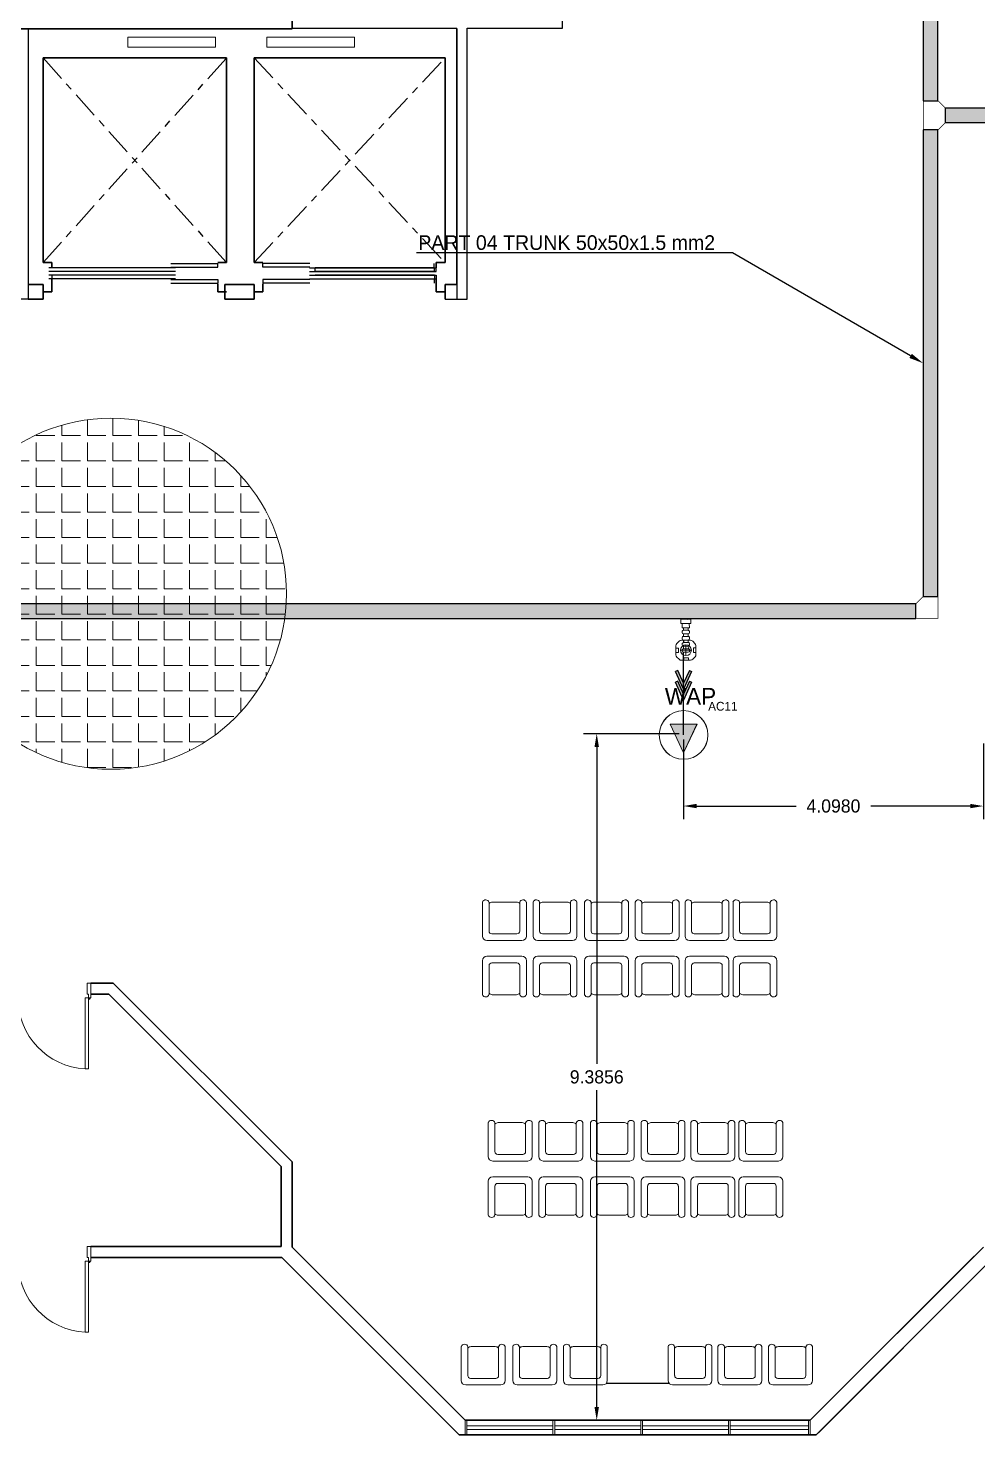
# Model space of a CAD drawing. Extents: x -3700 to 3801, y 313 to 399.
# Drawn here: x 33.07 to 46.05, y 329.3 to 348.53 of the extents above; entities that cross this region are included whole.
import ezdxf
from ezdxf import colors
from ezdxf.entities.mleader import LeaderData, LeaderLine
from ezdxf.enums import TextEntityAlignment as Align
from ezdxf.math import Vec2, Vec3

# ---------------------------------------------------------------- set-up
doc = ezdxf.new("R2010")
doc.units = 0
doc.header["$LTSCALE"] = 0.15
doc.linetypes.add('CENTERX2', pattern=[4, 2.5, -0.5, 0.5, -0.5])
doc.linetypes.add('CONTINOUS', pattern=[0])
doc.layers.get('0').update_dxf_attribs({"color": 252})
doc.layers.get('Defpoints').update_dxf_attribs({"color": 252})
for name, color, linetype, lineweight in [('0 LEGEND', 140, 'Continuous', 0), ('anal', 252, 'Continuous', 20), ('DOOR', 252, 'Continuous', 20), ('EL-PULL BOX-50', 3, 'Continuous', 0), ('elev', 252, 'Continuous', 9), ('FUR', 252, 'Continuous', 9), ('T-STRUCTURED', 7, 'Continuous', 0), ('TMG-LC-ACCEORISE', 1, 'Continuous', 0), ('wall', 252, 'Continuous', 30)]:
    doc.layers.add(name, color=color, linetype=linetype, lineweight=lineweight)
for name, color, linetype in [('0 sockets', 252, 'Continuous'), ('0 sound', 252, 'Continuous'), ('0 WIRINF', 2, 'Continuous'), ('AUTOINCR', 7, 'Continuous'), ('C1', 252, 'Continuous'), ('CIRCUIT_PRO_LAYER', 7, 'Continuous'), ('CPTOOLS-TRAY', 1, 'Continuous'), ('d1', 252, 'Continuous'), ('grocol', 252, 'Continuous'), ('WINDOW', 252, 'Continuous')]:
    doc.layers.add(name, color=color, linetype=linetype)
doc.dimstyles.get("Standard").update_dxf_attribs({"dimtxt": 0.18, "dimasz": 0.18, "dimexe": 0.18, "dimexo": 0.0625, "dimgap": 0.09, "dimtad": 0, "dimtih": 1, "dimtoh": 1, "dimdec": 4, "dimzin": 0, "dimdsep": 46, "dimtxsty": 'Standard', "dimcen": 0.09, "dimadec": 0, "dimazin": 0, "dimtfac": 1, "dimtdec": 4, "dimtofl": 0, "dimtmove": 0, "dimatfit": 3, "dimfxl": 1, "dimtolj": 1, "dimtzin": 0, "dimarcsym": 0})

# ---------------------------------------------------------------- blocks, each defined once
blk = doc.blocks.new('D200')
at = {"layer": 'DOOR'}
for points in [[(0.03, 0.2), (0.03, 1.17), (0.08, 1.17), (0.08, 0.2)], [(1.97, 0.2), (1.97, 1.17), (1.92, 1.17), (1.92, 0.2)], [(0.03, 0.2), (0, 0.2), (0, 0), (0.05, 0), (0.05, 0.15), (0.03, 0.15)], [(1.97, 0.2), (2, 0.2), (2, 0), (1.95, 0), (1.95, 0.15), (1.97, 0.15)]]:
    blk.add_lwpolyline(points, close=True, dxfattribs=at)
for centre in [(0.02, 0.21), (1.98, 0.21)]:
    blk.add_circle(centre, 0.01, dxfattribs=at)
for centre, start, end in [((0.027, 0.2), 0, 87.0492), ((1.97, 0.2), 92.9508, 180)]:
    blk.add_arc(centre, 0.971, start, end, dxfattribs=at)
blk = doc.blocks.new('ARCH')
at = {"layer": 'elev'}
h = blk.add_hatch(dxfattribs=at)
h.set_pattern_fill('ANGLE', color=256, scale=0.05, style=0)
h.set_pattern_definition([(0, (0, 0), (0, 0.34925), [0.254, -0.09525]), (90, (0, 0), (-0.34925, 2e-17), [0.254, -0.09525])])
h.paths.add_polyline_path([(31.8, 340.8, 0.21525), (32.613, 339), (35.787, 339, 0.21525), (36.6, 340.8, 1)])
h.paths.add_polyline_path([(35.787, 339), (32.613, 339, 0.377964)])
at = {"layer": 'anal'}
for p, q in [((39.041, 329.5), (39.041, 329.3)), ((39.066, 329.5), (39.066, 329.3)), ((40.241, 329.5), (40.241, 329.3)), ((40.266, 329.5), (40.266, 329.3)), ((41.441, 329.5), (41.441, 329.3)), ((41.466, 329.5), (41.466, 329.3)), ((42.641, 329.5), (42.641, 329.3)), ((42.666, 329.5), (42.666, 329.3)), ((43.734, 329.5), (43.734, 329.3)), ((43.759, 329.5), (43.759, 329.3)), ((39.066, 329.425), (40.237, 329.425)), ((39.066, 329.425), (40.237, 329.425)), ((39.066, 329.375), (40.237, 329.375)), ((39.066, 329.375), (40.237, 329.375)), ((40.266, 329.425), (41.437, 329.425)), ((40.266, 329.425), (41.437, 329.425)), ((40.266, 329.375), (41.437, 329.375)), ((40.266, 329.375), (41.437, 329.375)), ((41.466, 329.425), (42.637, 329.425)), ((41.466, 329.425), (42.637, 329.425)), ((41.466, 329.375), (42.637, 329.375)), ((41.466, 329.375), (42.637, 329.375)), ((42.666, 329.425), (43.734, 329.425)), ((42.666, 329.375), (43.734, 329.375))]:
    blk.add_line(p, q, dxfattribs=at)
blk.add_circle((34.2, 340.8), 2.4, dxfattribs=at)
at = {"layer": 'C1'}
blk.add_line((41.833, 330), (40.967, 330), dxfattribs=at)
at = {"layer": 'd1', "linetype": 'CENTERX2'}
for p, q in [((33.272, 348.125), (35.779, 345.326)), ((33.272, 345.326), (35.779, 348.125)), ((36.157, 345.326), (38.767, 348.125)), ((36.157, 348.125), (38.767, 345.326))]:
    blk.add_line(p, q, dxfattribs=at)
at = {"layer": 'd1', "ltscale": 0.5}
for p, q in [((35.08, 345.256), (33.352, 345.256)), ((35.019, 345.316), (35.659, 345.316)), ((35.019, 345.266), (35.659, 345.266)), ((35.659, 345.266), (35.659, 345.316)), ((36.917, 345.316), (36.277, 345.316)), ((36.277, 345.266), (36.277, 345.316)), ((36.917, 345.266), (36.277, 345.266)), ((36.915, 345.256), (38.643, 345.256)), ((36.992, 345.206), (36.992, 345.256)), ((38.621, 345.256), (36.992, 345.256)), ((38.619, 345.266), (38.619, 345.316)), ((38.621, 345.206), (38.621, 345.256)), ((38.643, 345.206), (38.643, 345.256)), ((35.08, 345.206), (33.352, 345.206)), ((35.08, 345.156), (33.352, 345.156)), ((35.08, 345.106), (33.352, 345.106)), ((33.392, 345.156), (33.392, 345.106)), ((35.021, 345.106), (33.392, 345.106)), ((35.019, 345.096), (35.659, 345.096)), ((35.019, 345.046), (35.659, 345.046)), ((35.659, 345.096), (35.659, 345.046)), ((36.917, 345.096), (36.277, 345.096)), ((36.277, 345.096), (36.277, 345.046)), ((36.917, 345.046), (36.277, 345.046)), ((36.915, 345.206), (38.643, 345.206)), ((36.915, 345.156), (38.643, 345.156)), ((36.915, 345.106), (38.643, 345.106)), ((38.621, 345.206), (36.992, 345.206)), ((38.621, 345.156), (36.992, 345.156)), ((38.619, 345.096), (38.619, 345.046)), ((38.621, 345.156), (38.621, 345.106)), ((38.643, 345.156), (38.643, 345.106))]:
    blk.add_line(p, q, dxfattribs=at)
at = {"layer": 'elev'}
for p, q in [((35.628, 348.408), (34.431, 348.408)), ((34.431, 348.408), (34.431, 348.272)), ((35.628, 348.272), (35.628, 348.408)), ((37.528, 348.408), (36.331, 348.408)), ((36.331, 348.408), (36.331, 348.272)), ((37.528, 348.272), (37.528, 348.408)), ((34.431, 348.272), (35.628, 348.272)), ((36.331, 348.272), (37.528, 348.272))]:
    blk.add_line(p, q, dxfattribs=at)
at = {"layer": 'FUR'}
for p, q in [((39.278, 336.584), (39.278, 336.119)), ((39.368, 336.582), (39.368, 336.187)), ((39.743, 336.584), (39.413, 336.584)), ((39.788, 336.187), (39.788, 336.582)), ((39.878, 336.119), (39.878, 336.584)), ((39.97, 336.584), (39.97, 336.119)), ((40.06, 336.582), (40.06, 336.187)), ((40.435, 336.584), (40.105, 336.584)), ((40.48, 336.187), (40.48, 336.582)), ((40.57, 336.119), (40.57, 336.584)), ((40.674, 336.584), (40.674, 336.119)), ((40.764, 336.582), (40.764, 336.187)), ((41.139, 336.584), (40.809, 336.584)), ((41.184, 336.187), (41.184, 336.582)), ((41.274, 336.119), (41.274, 336.584)), ((41.365, 336.584), (41.365, 336.119)), ((41.455, 336.582), (41.455, 336.187)), ((41.83, 336.584), (41.5, 336.584)), ((41.875, 336.187), (41.875, 336.582)), ((41.965, 336.119), (41.965, 336.584)), ((42.047, 336.584), (42.047, 336.119)), ((42.137, 336.582), (42.137, 336.187)), ((42.512, 336.584), (42.182, 336.584)), ((42.557, 336.187), (42.557, 336.582)), ((42.647, 336.119), (42.647, 336.584)), ((42.703, 336.584), (42.703, 336.119)), ((42.793, 336.582), (42.793, 336.187)), ((43.168, 336.584), (42.838, 336.584)), ((43.213, 336.187), (43.213, 336.582)), ((43.303, 336.119), (43.303, 336.584)), ((39.338, 336.059), (39.818, 336.059)), ((39.405, 336.149), (39.75, 336.149)), ((40.03, 336.059), (40.51, 336.059)), ((40.097, 336.149), (40.442, 336.149)), ((40.734, 336.059), (41.214, 336.059)), ((40.801, 336.149), (41.146, 336.149)), ((41.425, 336.059), (41.905, 336.059)), ((41.493, 336.149), (41.838, 336.149)), ((42.107, 336.059), (42.587, 336.059)), ((42.174, 336.149), (42.519, 336.149)), ((42.763, 336.059), (43.243, 336.059)), ((42.83, 336.149), (43.175, 336.149)), ((39.338, 335.843), (39.818, 335.843)), ((40.03, 335.843), (40.51, 335.843)), ((40.734, 335.843), (41.214, 335.843)), ((41.425, 335.843), (41.905, 335.843)), ((42.107, 335.843), (42.587, 335.843)), ((42.763, 335.843), (43.243, 335.843)), ((39.278, 335.318), (39.278, 335.783)), ((39.368, 335.32), (39.368, 335.715)), ((39.405, 335.753), (39.75, 335.753)), ((39.788, 335.715), (39.788, 335.32)), ((39.878, 335.783), (39.878, 335.318)), ((39.97, 335.318), (39.97, 335.783)), ((40.06, 335.32), (40.06, 335.715)), ((40.097, 335.753), (40.442, 335.753)), ((40.48, 335.715), (40.48, 335.32)), ((40.57, 335.783), (40.57, 335.318)), ((40.674, 335.318), (40.674, 335.783)), ((40.764, 335.32), (40.764, 335.715)), ((40.801, 335.753), (41.146, 335.753)), ((41.184, 335.715), (41.184, 335.32)), ((41.274, 335.783), (41.274, 335.318)), ((41.365, 335.318), (41.365, 335.783)), ((41.455, 335.32), (41.455, 335.715)), ((41.493, 335.753), (41.838, 335.753)), ((41.875, 335.715), (41.875, 335.32)), ((41.965, 335.783), (41.965, 335.318)), ((42.047, 335.318), (42.047, 335.783)), ((42.137, 335.32), (42.137, 335.715)), ((42.174, 335.753), (42.519, 335.753)), ((42.557, 335.715), (42.557, 335.32)), ((42.647, 335.783), (42.647, 335.318)), ((42.703, 335.318), (42.703, 335.783)), ((42.793, 335.32), (42.793, 335.715)), ((42.83, 335.753), (43.175, 335.753)), ((43.213, 335.715), (43.213, 335.32)), ((43.303, 335.783), (43.303, 335.318)), ((39.743, 335.318), (39.413, 335.318)), ((40.435, 335.318), (40.105, 335.318)), ((41.139, 335.318), (40.809, 335.318)), ((41.83, 335.318), (41.5, 335.318)), ((42.512, 335.318), (42.182, 335.318)), ((43.168, 335.318), (42.838, 335.318)), ((39.358, 333.569), (39.358, 333.104)), ((39.448, 333.567), (39.448, 333.172)), ((39.823, 333.569), (39.493, 333.569)), ((39.868, 333.172), (39.868, 333.567)), ((39.958, 333.104), (39.958, 333.569)), ((40.05, 333.569), (40.05, 333.104)), ((40.14, 333.567), (40.14, 333.172)), ((40.515, 333.569), (40.185, 333.569)), ((40.56, 333.172), (40.56, 333.567)), ((40.65, 333.104), (40.65, 333.569)), ((40.754, 333.569), (40.754, 333.104)), ((40.844, 333.567), (40.844, 333.172)), ((41.219, 333.569), (40.889, 333.569)), ((41.264, 333.172), (41.264, 333.567)), ((41.354, 333.104), (41.354, 333.569)), ((41.446, 333.569), (41.446, 333.104)), ((41.536, 333.567), (41.536, 333.172)), ((41.911, 333.569), (41.581, 333.569)), ((41.956, 333.172), (41.956, 333.567)), ((42.046, 333.104), (42.046, 333.569)), ((42.128, 333.569), (42.128, 333.104)), ((42.218, 333.567), (42.218, 333.172)), ((42.593, 333.569), (42.263, 333.569)), ((42.638, 333.172), (42.638, 333.567)), ((42.728, 333.104), (42.728, 333.569)), ((42.783, 333.569), (42.783, 333.104)), ((42.873, 333.567), (42.873, 333.172)), ((43.248, 333.569), (42.918, 333.569)), ((43.293, 333.172), (43.293, 333.567)), ((43.383, 333.104), (43.383, 333.569)), ((39.486, 333.134), (39.831, 333.134)), ((40.178, 333.134), (40.523, 333.134)), ((40.882, 333.134), (41.227, 333.134)), ((41.573, 333.134), (41.918, 333.134)), ((42.255, 333.134), (42.6, 333.134)), ((42.911, 333.134), (43.256, 333.134)), ((39.418, 333.044), (39.898, 333.044)), ((40.11, 333.044), (40.59, 333.044)), ((40.814, 333.044), (41.294, 333.044)), ((41.506, 333.044), (41.986, 333.044)), ((42.188, 333.044), (42.668, 333.044)), ((42.843, 333.044), (43.323, 333.044)), ((39.358, 332.303), (39.358, 332.768)), ((39.418, 332.828), (39.898, 332.828)), ((39.486, 332.738), (39.831, 332.738)), ((39.958, 332.768), (39.958, 332.303)), ((40.05, 332.303), (40.05, 332.768)), ((40.11, 332.828), (40.59, 332.828)), ((40.178, 332.738), (40.523, 332.738)), ((40.65, 332.768), (40.65, 332.303)), ((40.754, 332.303), (40.754, 332.768)), ((40.814, 332.828), (41.294, 332.828)), ((40.882, 332.738), (41.227, 332.738)), ((41.354, 332.768), (41.354, 332.303)), ((41.446, 332.303), (41.446, 332.768)), ((41.506, 332.828), (41.986, 332.828)), ((41.573, 332.738), (41.918, 332.738)), ((42.046, 332.768), (42.046, 332.303)), ((42.128, 332.303), (42.128, 332.768)), ((42.188, 332.828), (42.668, 332.828)), ((42.255, 332.738), (42.6, 332.738)), ((42.728, 332.768), (42.728, 332.303)), ((42.783, 332.303), (42.783, 332.768)), ((42.843, 332.828), (43.323, 332.828)), ((42.911, 332.738), (43.256, 332.738)), ((43.383, 332.768), (43.383, 332.303)), ((39.448, 332.305), (39.448, 332.701)), ((39.868, 332.701), (39.868, 332.305)), ((40.14, 332.305), (40.14, 332.701)), ((40.56, 332.701), (40.56, 332.305)), ((40.844, 332.305), (40.844, 332.701)), ((41.264, 332.701), (41.264, 332.305)), ((41.536, 332.305), (41.536, 332.701)), ((41.956, 332.701), (41.956, 332.305)), ((42.218, 332.305), (42.218, 332.701)), ((42.638, 332.701), (42.638, 332.305)), ((42.873, 332.305), (42.873, 332.701)), ((43.293, 332.701), (43.293, 332.305)), ((39.823, 332.303), (39.493, 332.303)), ((40.515, 332.303), (40.185, 332.303)), ((41.219, 332.303), (40.889, 332.303)), ((41.911, 332.303), (41.581, 332.303)), ((42.593, 332.303), (42.263, 332.303)), ((43.248, 332.303), (42.918, 332.303)), ((38.989, 330.042), (38.989, 330.507)), ((39.079, 330.11), (39.079, 330.505)), ((39.124, 330.507), (39.454, 330.507)), ((39.499, 330.505), (39.499, 330.11)), ((39.589, 330.507), (39.589, 330.042)), ((39.693, 330.042), (39.693, 330.507)), ((39.783, 330.11), (39.783, 330.505)), ((39.828, 330.507), (40.158, 330.507)), ((40.203, 330.505), (40.203, 330.11)), ((40.293, 330.507), (40.293, 330.042)), ((40.385, 330.042), (40.385, 330.507)), ((40.475, 330.11), (40.475, 330.505)), ((40.52, 330.507), (40.85, 330.507)), ((40.895, 330.505), (40.895, 330.11)), ((40.985, 330.507), (40.985, 330.042)), ((41.815, 330.042), (41.815, 330.507)), ((41.905, 330.11), (41.905, 330.505)), ((41.95, 330.507), (42.28, 330.507)), ((42.325, 330.505), (42.325, 330.11)), ((42.415, 330.507), (42.415, 330.042)), ((42.497, 330.042), (42.497, 330.507)), ((42.587, 330.11), (42.587, 330.505)), ((42.632, 330.507), (42.962, 330.507)), ((43.007, 330.505), (43.007, 330.11)), ((43.097, 330.507), (43.097, 330.042)), ((43.189, 330.042), (43.189, 330.507)), ((43.279, 330.11), (43.279, 330.505)), ((43.324, 330.507), (43.654, 330.507)), ((43.699, 330.505), (43.699, 330.11)), ((43.789, 330.507), (43.789, 330.042)), ((39.461, 330.072), (39.116, 330.072)), ((40.165, 330.072), (39.82, 330.072)), ((40.857, 330.072), (40.512, 330.072)), ((42.288, 330.072), (41.943, 330.072)), ((42.97, 330.072), (42.625, 330.072)), ((43.661, 330.072), (43.316, 330.072)), ((39.529, 329.982), (39.049, 329.982)), ((40.233, 329.982), (39.753, 329.982)), ((40.925, 329.982), (40.445, 329.982)), ((42.355, 329.982), (41.875, 329.982)), ((43.037, 329.982), (42.557, 329.982)), ((43.729, 329.982), (43.249, 329.982))]:
    blk.add_line(p, q, dxfattribs=at)
for centre, major_axis, start_param, end_param in [((39.322, 336.567), (-0.0339, 0.0339), 4.256093, 6.69338), ((39.413, 336.524), (-0.0424, 0.0424), -0.785398, 0.062664), ((39.743, 336.524), (0.0424, 0.0424), 6.220521, 7.068583), ((39.833, 336.567), (0.0339, 0.0339), 5.87299, 8.310278), ((40.014, 336.567), (-0.0339, 0.0339), 4.256093, 6.69338), ((40.105, 336.524), (-0.0424, 0.0424), -0.785398, 0.062664), ((40.435, 336.524), (0.0424, 0.0424), 6.220521, 7.068583), ((40.525, 336.567), (0.0339, 0.0339), 5.87299, 8.310278), ((40.718, 336.567), (-0.0339, 0.0339), 4.256093, 6.69338), ((40.809, 336.524), (-0.0424, 0.0424), -0.785398, 0.062664), ((41.139, 336.524), (0.0424, 0.0424), 6.220521, 7.068583), ((41.229, 336.567), (0.0339, 0.0339), 5.87299, 8.310278), ((41.41, 336.567), (-0.0339, 0.0339), 4.256093, 6.69338), ((41.5, 336.524), (-0.0424, 0.0424), -0.785398, 0.062664), ((41.83, 336.524), (0.0424, 0.0424), 6.220521, 7.068583), ((41.921, 336.567), (0.0339, 0.0339), 5.87299, 8.310278), ((42.092, 336.567), (-0.0339, 0.0339), 4.256093, 6.69338), ((42.182, 336.524), (-0.0424, 0.0424), -0.785398, 0.062664), ((42.512, 336.524), (0.0424, 0.0424), 6.220521, 7.068583), ((42.602, 336.567), (0.0339, 0.0339), 5.87299, 8.310278), ((42.747, 336.567), (-0.0339, 0.0339), 4.256093, 6.69338), ((42.838, 336.524), (-0.0424, 0.0424), -0.785398, 0.062664), ((43.168, 336.524), (0.0424, 0.0424), 6.220521, 7.068583), ((43.258, 336.567), (0.0339, 0.0339), 5.87299, 8.310278), ((39.405, 336.187), (0.0265, 0.0265), 2.356194, 3.926991), ((39.75, 336.187), (0.0265, 0.0265), 3.926991, 5.497787), ((40.097, 336.187), (0.0265, 0.0265), 2.356194, 3.926991), ((40.442, 336.187), (0.0265, 0.0265), 3.926991, 5.497787), ((40.801, 336.187), (0.0265, 0.0265), 2.356194, 3.926991), ((41.146, 336.187), (0.0265, 0.0265), 3.926991, 5.497787), ((41.493, 336.187), (0.0265, 0.0265), 2.356194, 3.926991), ((41.838, 336.187), (0.0265, 0.0265), 3.926991, 5.497787), ((42.174, 336.187), (0.0265, 0.0265), 2.356194, 3.926991), ((42.519, 336.187), (0.0265, 0.0265), 3.926991, 5.497787), ((42.83, 336.187), (0.0265, 0.0265), 2.356194, 3.926991), ((43.175, 336.187), (0.0265, 0.0265), 3.926991, 5.497787), ((39.338, 336.119), (-0.0424, 0.0424), 0.785398, 2.356194), ((39.818, 336.119), (0.0424, 0.0424), 3.926991, 5.497787), ((40.03, 336.119), (-0.0424, 0.0424), 0.785398, 2.356194), ((40.51, 336.119), (0.0424, 0.0424), 3.926991, 5.497787), ((40.734, 336.119), (-0.0424, 0.0424), 0.785398, 2.356194), ((41.214, 336.119), (0.0424, 0.0424), 3.926991, 5.497787), ((41.425, 336.119), (-0.0424, 0.0424), 0.785398, 2.356194), ((41.905, 336.119), (0.0424, 0.0424), 3.926991, 5.497787), ((42.107, 336.119), (-0.0424, 0.0424), 0.785398, 2.356194), ((42.587, 336.119), (0.0424, 0.0424), 3.926991, 5.497787), ((42.763, 336.119), (-0.0424, 0.0424), 0.785398, 2.356194), ((43.243, 336.119), (0.0424, 0.0424), 3.926991, 5.497787), ((39.403, 333.552), (-0.0339, 0.0339), 4.256093, 6.69338), ((39.493, 333.509), (-0.0424, 0.0424), -0.785398, 0.062664), ((39.823, 333.509), (0.0424, 0.0424), 6.220521, 7.068583), ((39.914, 333.552), (0.0339, 0.0339), 5.87299, 8.310278), ((40.095, 333.552), (-0.0339, 0.0339), 4.256093, 6.69338), ((40.185, 333.509), (-0.0424, 0.0424), -0.785398, 0.062664), ((40.515, 333.509), (0.0424, 0.0424), 6.220521, 7.068583), ((40.606, 333.552), (0.0339, 0.0339), 5.87299, 8.310278), ((40.799, 333.552), (-0.0339, 0.0339), 4.256093, 6.69338), ((40.889, 333.509), (-0.0424, 0.0424), -0.785398, 0.062664), ((41.219, 333.509), (0.0424, 0.0424), 6.220521, 7.068583), ((41.309, 333.552), (0.0339, 0.0339), 5.87299, 8.310278), ((41.491, 333.552), (-0.0339, 0.0339), 4.256093, 6.69338), ((41.581, 333.509), (-0.0424, 0.0424), -0.785398, 0.062664), ((41.911, 333.509), (0.0424, 0.0424), 6.220521, 7.068583), ((42.001, 333.552), (0.0339, 0.0339), 5.87299, 8.310278), ((42.172, 333.552), (-0.0339, 0.0339), 4.256093, 6.69338), ((42.263, 333.509), (-0.0424, 0.0424), -0.785398, 0.062664), ((42.593, 333.509), (0.0424, 0.0424), 6.220521, 7.068583), ((42.683, 333.552), (0.0339, 0.0339), 5.87299, 8.310278), ((42.828, 333.552), (-0.0339, 0.0339), 4.256093, 6.69338), ((42.918, 333.509), (-0.0424, 0.0424), -0.785398, 0.062664), ((43.248, 333.509), (0.0424, 0.0424), 6.220521, 7.068583), ((43.339, 333.552), (0.0339, 0.0339), 5.87299, 8.310278), ((39.418, 333.104), (-0.0424, 0.0424), 0.785398, 2.356194), ((39.486, 333.172), (0.0265, 0.0265), 2.356194, 3.926991), ((39.831, 333.172), (0.0265, 0.0265), 3.926991, 5.497787), ((39.898, 333.104), (0.0424, 0.0424), 3.926991, 5.497787), ((40.11, 333.104), (-0.0424, 0.0424), 0.785398, 2.356194), ((40.178, 333.172), (0.0265, 0.0265), 2.356194, 3.926991), ((40.523, 333.172), (0.0265, 0.0265), 3.926991, 5.497787), ((40.59, 333.104), (0.0424, 0.0424), 3.926991, 5.497787), ((40.814, 333.104), (-0.0424, 0.0424), 0.785398, 2.356194), ((40.882, 333.172), (0.0265, 0.0265), 2.356194, 3.926991), ((41.227, 333.172), (0.0265, 0.0265), 3.926991, 5.497787), ((41.294, 333.104), (0.0424, 0.0424), 3.926991, 5.497787), ((41.506, 333.104), (-0.0424, 0.0424), 0.785398, 2.356194), ((41.573, 333.172), (0.0265, 0.0265), 2.356194, 3.926991), ((41.918, 333.172), (0.0265, 0.0265), 3.926991, 5.497787), ((41.986, 333.104), (0.0424, 0.0424), 3.926991, 5.497787), ((42.188, 333.104), (-0.0424, 0.0424), 0.785398, 2.356194), ((42.255, 333.172), (0.0265, 0.0265), 2.356194, 3.926991), ((42.6, 333.172), (0.0265, 0.0265), 3.926991, 5.497787), ((42.668, 333.104), (0.0424, 0.0424), 3.926991, 5.497787), ((42.843, 333.104), (-0.0424, 0.0424), 0.785398, 2.356194), ((42.911, 333.172), (0.0265, 0.0265), 2.356194, 3.926991), ((43.256, 333.172), (0.0265, 0.0265), 3.926991, 5.497787), ((43.323, 333.104), (0.0424, 0.0424), 3.926991, 5.497787)]:
    blk.add_ellipse(centre, major_axis=major_axis, ratio=1, start_param=start_param, end_param=end_param, dxfattribs=at)
at = {"layer": 'FUR', "extrusion": (0, 0, -1)}
for centre, major_axis, start_param, end_param in [((39.338, 335.783), (0.0424, 0.0424), 3.926991, 5.497787), ((39.818, 335.783), (-0.0424, 0.0424), 0.785398, 2.356194), ((40.03, 335.783), (0.0424, 0.0424), 3.926991, 5.497787), ((40.51, 335.783), (-0.0424, 0.0424), 0.785398, 2.356194), ((40.734, 335.783), (0.0424, 0.0424), 3.926991, 5.497787), ((41.214, 335.783), (-0.0424, 0.0424), 0.785398, 2.356194), ((41.425, 335.783), (0.0424, 0.0424), 3.926991, 5.497787), ((41.905, 335.783), (-0.0424, 0.0424), 0.785398, 2.356194), ((42.107, 335.783), (0.0424, 0.0424), 3.926991, 5.497787), ((42.587, 335.783), (-0.0424, 0.0424), 0.785398, 2.356194), ((42.763, 335.783), (0.0424, 0.0424), 3.926991, 5.497787), ((43.243, 335.783), (-0.0424, 0.0424), 0.785398, 2.356194), ((39.405, 335.715), (0.0265, 0.0265), 3.926991, 5.497787), ((39.75, 335.715), (0.0265, 0.0265), -0.785398, 0.785398), ((40.097, 335.715), (0.0265, 0.0265), 3.926991, 5.497787), ((40.442, 335.715), (0.0265, 0.0265), -0.785398, 0.785398), ((40.801, 335.715), (0.0265, 0.0265), 3.926991, 5.497787), ((41.146, 335.715), (0.0265, 0.0265), -0.785398, 0.785398), ((41.493, 335.715), (0.0265, 0.0265), 3.926991, 5.497787), ((41.838, 335.715), (0.0265, 0.0265), -0.785398, 0.785398), ((42.174, 335.715), (0.0265, 0.0265), 3.926991, 5.497787), ((42.519, 335.715), (0.0265, 0.0265), -0.785398, 0.785398), ((42.83, 335.715), (0.0265, 0.0265), 3.926991, 5.497787), ((43.175, 335.715), (0.0265, 0.0265), -0.785398, 0.785398), ((39.322, 335.335), (0.0339, 0.0339), 1.1145, 3.551788), ((39.413, 335.378), (0.0424, 0.0424), 2.356194, 3.204257), ((39.743, 335.378), (-0.0424, 0.0424), 3.078929, 3.926991), ((39.833, 335.335), (-0.0339, 0.0339), 2.731397, 5.168685), ((40.014, 335.335), (0.0339, 0.0339), 1.1145, 3.551788), ((40.105, 335.378), (0.0424, 0.0424), 2.356194, 3.204257), ((40.435, 335.378), (-0.0424, 0.0424), 3.078929, 3.926991), ((40.525, 335.335), (-0.0339, 0.0339), 2.731397, 5.168685), ((40.718, 335.335), (0.0339, 0.0339), 1.1145, 3.551788), ((40.809, 335.378), (0.0424, 0.0424), 2.356194, 3.204257), ((41.139, 335.378), (-0.0424, 0.0424), 3.078929, 3.926991), ((41.229, 335.335), (-0.0339, 0.0339), 2.731397, 5.168685), ((41.41, 335.335), (0.0339, 0.0339), 1.1145, 3.551788), ((41.5, 335.378), (0.0424, 0.0424), 2.356194, 3.204257), ((41.83, 335.378), (-0.0424, 0.0424), 3.078929, 3.926991), ((41.921, 335.335), (-0.0339, 0.0339), 2.731397, 5.168685), ((42.092, 335.335), (0.0339, 0.0339), 1.1145, 3.551788), ((42.182, 335.378), (0.0424, 0.0424), 2.356194, 3.204257), ((42.512, 335.378), (-0.0424, 0.0424), 3.078929, 3.926991), ((42.602, 335.335), (-0.0339, 0.0339), 2.731397, 5.168685), ((42.747, 335.335), (0.0339, 0.0339), 1.1145, 3.551788), ((42.838, 335.378), (0.0424, 0.0424), 2.356194, 3.204257), ((43.168, 335.378), (-0.0424, 0.0424), 3.078929, 3.926991), ((43.258, 335.335), (-0.0339, 0.0339), 2.731397, 5.168685), ((39.418, 332.768), (0.0424, 0.0424), 3.926991, 5.497787), ((39.486, 332.701), (0.0265, 0.0265), 3.926991, 5.497787), ((39.831, 332.701), (0.0265, 0.0265), -0.785398, 0.785398), ((39.898, 332.768), (-0.0424, 0.0424), 0.785398, 2.356194), ((40.11, 332.768), (0.0424, 0.0424), 3.926991, 5.497787), ((40.178, 332.701), (0.0265, 0.0265), 3.926991, 5.497787), ((40.523, 332.701), (0.0265, 0.0265), -0.785398, 0.785398), ((40.59, 332.768), (-0.0424, 0.0424), 0.785398, 2.356194), ((40.814, 332.768), (0.0424, 0.0424), 3.926991, 5.497787), ((40.882, 332.701), (0.0265, 0.0265), 3.926991, 5.497787), ((41.227, 332.701), (0.0265, 0.0265), -0.785398, 0.785398), ((41.294, 332.768), (-0.0424, 0.0424), 0.785398, 2.356194), ((41.506, 332.768), (0.0424, 0.0424), 3.926991, 5.497787), ((41.573, 332.701), (0.0265, 0.0265), 3.926991, 5.497787), ((41.918, 332.701), (0.0265, 0.0265), -0.785398, 0.785398), ((41.986, 332.768), (-0.0424, 0.0424), 0.785398, 2.356194), ((42.188, 332.768), (0.0424, 0.0424), 3.926991, 5.497787), ((42.255, 332.701), (0.0265, 0.0265), 3.926991, 5.497787), ((42.6, 332.701), (0.0265, 0.0265), -0.785398, 0.785398), ((42.668, 332.768), (-0.0424, 0.0424), 0.785398, 2.356194), ((42.843, 332.768), (0.0424, 0.0424), 3.926991, 5.497787), ((42.911, 332.701), (0.0265, 0.0265), 3.926991, 5.497787), ((43.256, 332.701), (0.0265, 0.0265), -0.785398, 0.785398), ((43.323, 332.768), (-0.0424, 0.0424), 0.785398, 2.356194), ((39.403, 332.321), (0.0339, 0.0339), 1.1145, 3.551788), ((39.493, 332.363), (0.0424, 0.0424), 2.356194, 3.204257), ((39.823, 332.363), (-0.0424, 0.0424), 3.078929, 3.926991), ((39.914, 332.321), (-0.0339, 0.0339), 2.731397, 5.168685), ((40.095, 332.321), (0.0339, 0.0339), 1.1145, 3.551788), ((40.185, 332.363), (0.0424, 0.0424), 2.356194, 3.204257), ((40.515, 332.363), (-0.0424, 0.0424), 3.078929, 3.926991), ((40.606, 332.321), (-0.0339, 0.0339), 2.731397, 5.168685), ((40.799, 332.321), (0.0339, 0.0339), 1.1145, 3.551788), ((40.889, 332.363), (0.0424, 0.0424), 2.356194, 3.204257), ((41.219, 332.363), (-0.0424, 0.0424), 3.078929, 3.926991), ((41.309, 332.321), (-0.0339, 0.0339), 2.731397, 5.168685), ((41.491, 332.321), (0.0339, 0.0339), 1.1145, 3.551788), ((41.581, 332.363), (0.0424, 0.0424), 2.356194, 3.204257), ((41.911, 332.363), (-0.0424, 0.0424), 3.078929, 3.926991), ((42.001, 332.321), (-0.0339, 0.0339), 2.731397, 5.168685), ((42.172, 332.321), (0.0339, 0.0339), 1.1145, 3.551788), ((42.263, 332.363), (0.0424, 0.0424), 2.356194, 3.204257), ((42.593, 332.363), (-0.0424, 0.0424), 3.078929, 3.926991), ((42.683, 332.321), (-0.0339, 0.0339), 2.731397, 5.168685), ((42.828, 332.321), (0.0339, 0.0339), 1.1145, 3.551788), ((42.918, 332.363), (0.0424, 0.0424), 2.356194, 3.204257), ((43.248, 332.363), (-0.0424, 0.0424), 3.078929, 3.926991), ((43.339, 332.321), (-0.0339, 0.0339), 2.731397, 5.168685), ((39.034, 330.49), (-0.0339, 0.0339), 5.87299, 8.310278), ((39.124, 330.447), (-0.0424, 0.0424), 6.220521, 7.068583), ((39.454, 330.447), (0.0424, 0.0424), -0.785398, 0.062664), ((39.544, 330.49), (0.0339, 0.0339), 4.256093, 6.69338), ((39.737, 330.49), (-0.0339, 0.0339), 5.87299, 8.310278), ((39.828, 330.447), (-0.0424, 0.0424), 6.220521, 7.068583), ((40.158, 330.447), (0.0424, 0.0424), -0.785398, 0.062664), ((40.248, 330.49), (0.0339, 0.0339), 4.256093, 6.69338), ((40.429, 330.49), (-0.0339, 0.0339), 5.87299, 8.310278), ((40.52, 330.447), (-0.0424, 0.0424), 6.220521, 7.068583), ((40.85, 330.447), (0.0424, 0.0424), -0.785398, 0.062664), ((40.94, 330.49), (0.0339, 0.0339), 4.256093, 6.69338), ((41.86, 330.49), (-0.0339, 0.0339), 5.87299, 8.310278), ((41.95, 330.447), (-0.0424, 0.0424), 6.220521, 7.068583), ((42.28, 330.447), (0.0424, 0.0424), -0.785398, 0.062664), ((42.371, 330.49), (0.0339, 0.0339), 4.256093, 6.69338), ((42.542, 330.49), (-0.0339, 0.0339), 5.87299, 8.310278), ((42.632, 330.447), (-0.0424, 0.0424), 6.220521, 7.068583), ((42.962, 330.447), (0.0424, 0.0424), -0.785398, 0.062664), ((43.052, 330.49), (0.0339, 0.0339), 4.256093, 6.69338), ((43.234, 330.49), (-0.0339, 0.0339), 5.87299, 8.310278), ((43.324, 330.447), (-0.0424, 0.0424), 6.220521, 7.068583), ((43.654, 330.447), (0.0424, 0.0424), -0.785398, 0.062664), ((43.744, 330.49), (0.0339, 0.0339), 4.256093, 6.69338), ((39.049, 330.042), (-0.0424, 0.0424), 3.926991, 5.497787), ((39.116, 330.11), (0.0265, 0.0265), 2.356194, 3.926991), ((39.461, 330.11), (0.0265, 0.0265), 0.785398, 2.356194), ((39.529, 330.042), (0.0424, 0.0424), 0.785398, 2.356194), ((39.753, 330.042), (-0.0424, 0.0424), 3.926991, 5.497787), ((39.82, 330.11), (0.0265, 0.0265), 2.356194, 3.926991), ((40.165, 330.11), (0.0265, 0.0265), 0.785398, 2.356194), ((40.233, 330.042), (0.0424, 0.0424), 0.785398, 2.356194), ((40.445, 330.042), (-0.0424, 0.0424), 3.926991, 5.497787), ((40.512, 330.11), (0.0265, 0.0265), 2.356194, 3.926991), ((40.857, 330.11), (0.0265, 0.0265), 0.785398, 2.356194), ((40.925, 330.042), (0.0424, 0.0424), 0.785398, 2.356194), ((41.875, 330.042), (-0.0424, 0.0424), 3.926991, 5.497787), ((41.943, 330.11), (0.0265, 0.0265), 2.356194, 3.926991), ((42.288, 330.11), (0.0265, 0.0265), 0.785398, 2.356194), ((42.355, 330.042), (0.0424, 0.0424), 0.785398, 2.356194), ((42.557, 330.042), (-0.0424, 0.0424), 3.926991, 5.497787), ((42.625, 330.11), (0.0265, 0.0265), 2.356194, 3.926991), ((42.97, 330.11), (0.0265, 0.0265), 0.785398, 2.356194), ((43.037, 330.042), (0.0424, 0.0424), 0.785398, 2.356194), ((43.249, 330.042), (-0.0424, 0.0424), 3.926991, 5.497787), ((43.316, 330.11), (0.0265, 0.0265), 2.356194, 3.926991), ((43.661, 330.11), (0.0265, 0.0265), 0.785398, 2.356194), ((43.729, 330.042), (0.0424, 0.0424), 0.785398, 2.356194)]:
    blk.add_ellipse(centre, major_axis=major_axis, ratio=1, start_param=start_param, end_param=end_param, dxfattribs=at)
at = {"layer": 'grocol', "ltscale": 0.5}
for p, q in [((33.068, 348.525), (33.068, 344.826)), ((33.068, 348.525), (33.068, 344.826)), ((36.675, 348.532), (38.927, 348.532)), ((38.927, 345.026), (38.927, 348.532)), ((38.927, 348.525), (38.927, 344.826)), ((39.068, 344.826), (39.068, 348.532)), ((39.068, 348.532), (40.374, 348.532)), ((40.374, 348.532), (40.374, 348.673)), ((33.068, 344.826), (32.927, 344.826)), ((38.927, 344.826), (39.068, 344.826))]:
    blk.add_line(p, q, dxfattribs=at)
at = {"layer": 'wall'}
for p, q in [((36.675, 358.125), (36.675, 348.525)), ((36.527, 348.525), (27.073, 348.525)), ((36.675, 348.525), (27.075, 348.525)), ((33.272, 345.326), (33.272, 348.125)), ((33.272, 348.125), (35.779, 348.125)), ((35.779, 348.125), (35.779, 345.326)), ((36.157, 348.125), (36.157, 345.326)), ((38.767, 348.125), (36.157, 348.125)), ((38.767, 345.326), (38.767, 348.125)), ((33.272, 345.326), (33.392, 345.326)), ((33.392, 345.266), (33.392, 345.326)), ((35.659, 345.326), (35.779, 345.326)), ((36.277, 345.326), (36.157, 345.326)), ((38.767, 345.326), (38.647, 345.326)), ((38.647, 345.326), (38.647, 345.255)), ((38.647, 345.266), (38.647, 345.326)), ((33.392, 345.096), (33.392, 344.926)), ((35.659, 345.036), (35.659, 344.926)), ((36.277, 345.036), (36.277, 344.926)), ((38.647, 345.106), (38.647, 344.926)), ((33.068, 345.026), (33.272, 345.026)), ((33.272, 345.026), (33.272, 344.826)), ((33.392, 344.926), (33.272, 344.926)), ((35.659, 344.926), (35.779, 344.926)), ((35.757, 345.026), (36.157, 345.026)), ((35.757, 345.026), (35.757, 344.826)), ((36.157, 345.026), (36.157, 344.826)), ((36.277, 344.926), (36.157, 344.926)), ((38.647, 344.926), (38.767, 344.926)), ((38.767, 345.026), (38.927, 345.026)), ((38.767, 345.026), (38.767, 344.826)), ((33.068, 344.826), (33.272, 344.826)), ((35.757, 344.826), (36.157, 344.826)), ((34.231, 335.475), (33.925, 335.475)), ((36.675, 333.031), (34.231, 335.475)), ((34.169, 335.325), (33.925, 335.325)), ((36.525, 332.969), (34.169, 335.325)), ((36.525, 331.875), (36.525, 332.969)), ((36.675, 331.866), (36.675, 333.031)), ((36.525, 331.875), (33.925, 331.875)), ((39.041, 329.5), (36.675, 331.866)), ((46.125, 331.866), (43.759, 329.5)), ((36.534, 331.725), (33.925, 331.725)), ((38.959, 329.3), (36.534, 331.725)), ((46, 331.741), (43.759, 329.5)), ((46.2, 331.659), (43.871, 329.329)), ((46, 331.459), (43.841, 329.3)), ((43.759, 329.5), (39.041, 329.5)), ((43.759, 329.5), (39.041, 329.5)), ((43.841, 329.3), (38.959, 329.3))]:
    blk.add_line(p, q, dxfattribs=at)
at = {"layer": 'WINDOW', "linetype": 'CENTERX2'}
blk.add_line((38.767, 344.826), (38.927, 344.826), dxfattribs=at)
at = {"layer": 'DOOR', "rotation": 180}
for p in [(33.925, 335.475), (33.925, 331.875)]:
    blk.add_blockref('D200', p, dxfattribs=at)
blk = doc.blocks.new('*U150')
at = {"color": 0, "const_width": 0.01}
for points in [[(-0.1, 0.2), (-0.1, 0.25)], [(0.1, 0.2), (0.1, 0.25)], [(0.25, 0.1), (0.2, 0.1)], [(0.25, -0.1), (0.2, -0.1)]]:
    blk.add_lwpolyline(points, dxfattribs=at)
at = {"layer": 'CIRCUIT_PRO_LAYER', "color": 0, "const_width": 0.01}
blk.add_lwpolyline([(-0.1, -0.1), (-0.1, 0.2), (0.1, 0.2), (0.2, 0.1), (0.2, -0.1)], close=True, dxfattribs=at)
blk = doc.blocks.new('*U153')
at = {"layer": 'CPTOOLS-TRAY'}
h = blk.add_hatch(color=0, dxfattribs=at)
h.dxf.hatch_style = 1
h.paths.add_polyline_path([(0.1, 29.569), (-0.1, 29.569), (-0.1, 0), (0.1, 0)])
at = {"layer": 'CPTOOLS-TRAY', "color": 0}
blk.add_lwpolyline([(0.1, 29.569), (-0.1, 29.569), (-0.1, 0), (0.1, 0)], close=True, dxfattribs=at)
blk = doc.blocks.new('*U149')
at = {"color": 0, "const_width": 0.01}
for points in [[(-0.1, 0.2), (-0.1, 0.25)], [(0.1, 0.2), (0.1, 0.25)], [(-0.2, 0.1), (-0.25, 0.1)], [(0.25, 0.1), (0.2, 0.1)], [(-0.2, -0.1), (-0.25, -0.1)], [(0.25, -0.1), (0.2, -0.1)]]:
    blk.add_lwpolyline(points, dxfattribs=at)
at = {"layer": 'CIRCUIT_PRO_LAYER', "color": 0, "const_width": 0.01}
blk.add_lwpolyline([(-0.2, -0.1), (-0.2, 0.1), (-0.1, 0.2), (0.1, 0.2), (0.2, 0.1), (0.2, -0.1)], close=True, dxfattribs=at)
blk = doc.blocks.new('*U167')
at = {"layer": 'CPTOOLS-TRAY'}
h = blk.add_hatch(color=0, dxfattribs=at)
h.dxf.hatch_style = 1
h.paths.add_polyline_path([(0.1, 8.787), (-0.1, 8.787), (-0.1, 0), (0.1, 0)])
at = {"layer": 'CPTOOLS-TRAY', "color": 0}
blk.add_lwpolyline([(0.1, 8.787), (-0.1, 8.787), (-0.1, 0), (0.1, 0)], close=True, dxfattribs=at)
blk = doc.blocks.new('*U168')
at = {"layer": 'CPTOOLS-TRAY'}
h = blk.add_hatch(color=0, dxfattribs=at)
h.dxf.hatch_style = 1
h.paths.add_polyline_path([(0.1, 6.378), (-0.1, 6.378), (-0.1, 0), (0.1, 0)])
at = {"layer": 'CPTOOLS-TRAY', "color": 0}
blk.add_lwpolyline([(0.1, 6.378), (-0.1, 6.378), (-0.1, 0), (0.1, 0)], close=True, dxfattribs=at)
blk = doc.blocks.new('*U169')
at = {"layer": 'CPTOOLS-TRAY'}
h = blk.add_hatch(color=0, dxfattribs=at)
h.dxf.hatch_style = 1
h.paths.add_polyline_path([(0.1, 37.662), (-0.1, 37.662), (-0.1, 0), (0.1, 0)])
at = {"layer": 'CPTOOLS-TRAY', "color": 0}
blk.add_lwpolyline([(0.1, 37.662), (-0.1, 37.662), (-0.1, 0), (0.1, 0)], close=True, dxfattribs=at)
blk = doc.blocks.new('X4I0P7S6Y6')
at = {"layer": '0 sound', "color": 0}
blk.add_blockref('*U167', (45.404, 347.54), dxfattribs=at)
for name, p, rotation in [('*U149', (45.404, 347.34), 270), ('*U169', (45.604, 347.34), 270), ('*U168', (45.404, 347.14), 180), ('*U150', (45.404, 340.562), 90), ('*U153', (15.635, 340.562), 270)]:
    blk.add_blockref(name, p, dxfattribs=dict(at, rotation=rotation))
blk = doc.blocks.new('LEGEND_dwg_WAP-CEILING-1155327-TELECOMMUNICATION LEGEND_ GENERAL NOTES _SYMBOLS _ ABBREVIATIONS')
at = {"layer": 'T-STRUCTURED'}
blk.add_hatch(color=256, dxfattribs=at).paths.add_polyline_path([(0, -184), (-138, 111), (138, 111)], flags=0)
at = {"layer": 'T-STRUCTURED', "flags": 128}
blk.add_lwpolyline([(138, 111), (-138, 111), (0, -184)], close=True, dxfattribs=at)
at = {"layer": 'T-STRUCTURED'}
blk.add_circle((0, 0), 250, dxfattribs=at)
blk = doc.blocks.new('f10')
at = {"xscale": 0.01150579243575653, "yscale": 0.01150579243575653, "zscale": 0.01150579243575653}
blk.add_blockref('LEGEND_dwg_WAP-CEILING-1155327-TELECOMMUNICATION LEGEND_ GENERAL NOTES _SYMBOLS _ ABBREVIATIONS', (29.6, -78.29), dxfattribs=at)
at = {"color": 4}
blk.add_attdef('WAP', (27.39, -74.72), '', height=1.99, dxfattribs=at)
blk = doc.blocks.new('JUNCTION BOX 2')
at = {"layer": 'TMG-LC-ACCEORISE', "color": 1, "ltscale": 0.4}
blk.add_lwpolyline([(-27, -85), (27, -85, 0.198912), (40.5, -79.4), (53.9, -66, 0.198912), (59.5, -52.5), (59.5, 1.5, 0.198912), (53.9, 15), (40.5, 28.4, 0.198912), (27, 34), (-27, 34, 0.198912), (-40.5, 28.4), (-53.9, 15, 0.198912), (-59.5, 1.5), (-59.5, -25.5), (-59.5, -52.5, 0.198912), (-53.9, -66), (-40.5, -79.4, 0.198912)], format="xyb", close=True, dxfattribs=at)
for points in [[(-14.2, 34), (12.2, 34), (12.2, 19.6), (-14.2, 19.6)], [(-59.5, -12.3), (-59.5, -38.7), (-45.1, -38.7), (-45.1, -12.3)], [(-14.2, -85), (12.2, -85), (12.2, -70.6), (-14.2, -70.6)], [(59.5, -12.3), (59.5, -38.7), (45.1, -38.7), (45.1, -12.3)]]:
    blk.add_lwpolyline(points, close=True, dxfattribs=at)
at = {"layer": 'TMG-LC-ACCEORISE', "color": 1}
for points in [[(0, 6.7), (0, -57.7)], [(-32.2, -25.5), (32.2, -25.5)]]:
    blk.add_lwpolyline(points, dxfattribs=at)
blk.add_circle((0, -25.5), 32.2, dxfattribs=at)
blk = doc.blocks.new('EMT CON. ADAPTER')
at = {"linetype": 'CONTINOUS'}
for points in [[(-60, 25), (-60, -25), (-30, -25), (-30, 25)], [(0, 35), (-30, 35), (-30, -35), (0, -35)]]:
    blk.add_lwpolyline(points, close=True, dxfattribs=at)
blk = doc.blocks.new('WERG')
at = {"layer": '0 LEGEND', "color": 1, "ltscale": 0.05}
for p, q in [((-42.9, 16.2), (-42.9, -16.3)), ((-27.5, 26.2), (-32.9, 26.2)), ((-17.5, 16.9), (0, 16.9)), ((-17.5, -16.3), (-17.5, 16.2)), ((-32.9, -26.3), (-27.5, -26.3)), ((-17.5, -16.9), (0, -16.9))]:
    blk.add_line(p, q, dxfattribs=at)
for centre, start, end in [((-32.9, 16.2), 90.00021, 180.00021), ((-27.5, 16.2), 0.00021, 90.00021), ((-32.9, -16.3), 180.00021, 270.00021), ((-27.5, -16.3), 270.00021, 0.00021)]:
    blk.add_arc(centre, 10, start, end, dxfattribs=at)
blk = doc.blocks.new('*U175')
at = {"layer": '0 LEGEND', "ltscale": 0.05}
for p in [(-188.7, 0), (-145.8, 0), (-102.9, 0), (-60, 0)]:
    blk.add_blockref('WERG', p, dxfattribs=at)
at = {"layer": '0 LEGEND', "ltscale": 0.05, "xscale": -1, "rotation": 180}
blk.add_blockref('EMT CON. ADAPTER', (0, 0), dxfattribs=at)
blk = doc.blocks.new('dd')
at = {"layer": 'EL-PULL BOX-50', "xscale": -0.001952159549914251, "yscale": 0.001952159549914252, "zscale": 0.001952159549914252, "rotation": 270.4385235983306}
blk.add_blockref('*U175', (0, 0), dxfattribs=at)
at = {"layer": 'EL-PULL BOX-50', "extrusion": (-0.000106033, 0.013854, 0.999904), "xscale": -0.002296658294016838, "yscale": 0.002296658294016836, "zscale": 0.002296658294016828, "rotation": 0.4385656867152221}
blk.add_blockref('JUNCTION BOX 2', (0.003, -0.365, -0.001), dxfattribs=at)
blk = doc.blocks.new('*U181')
at = {"layer": '0 sound', "color": 3, "xscale": 0.1157527098878497, "yscale": 0.1157527098878497, "zscale": 0.1157527098878497}
blk.add_blockref('f10', (38.601, 347.931), dxfattribs=at).add_auto_attribs({'WAP': 'WAP'})
blk = doc.blocks.new('*D225')
at = {"layer": '0 sound', "color": 0, "lineweight": -2, "transparency": 16777216}
for p, q in [((42.027, 338.806), (42.027, 337.717)), ((46.125, 338.751), (46.125, 337.717)), ((42.207, 337.897), (43.566, 337.897)), ((45.945, 337.897), (44.586, 337.897))]:
    blk.add_line(p, q, dxfattribs=at)
at = {"layer": '0 sound', "color": 0, "transparency": 16777216}
for points in [[(42.207, 337.927), (42.207, 337.867), (42.027, 337.897)], [(45.945, 337.927), (45.945, 337.867), (46.125, 337.897)]]:
    blk.add_solid(points, dxfattribs=at)
at = {"layer": 'Defpoints', "color": 0, "transparency": 16777216}
for p in [(42.027, 338.869), (46.125, 338.814), (46.125, 337.897)]:
    blk.add_point(p, dxfattribs=at)
at = {"layer": '0 sound', "color": 0, "transparency": 16777216, "insert": (44.076, 337.897), "char_height": 0.18, "attachment_point": 5}
blk.add_mtext('\\A1;4.0980', dxfattribs=at)
blk = doc.blocks.new('*D226')
at = {"layer": '0 sound', "color": 0, "lineweight": -2, "transparency": 16777216}
for p, q in [((41.965, 338.886), (40.66, 338.886)), ((40.84, 338.706), (40.84, 334.373)), ((40.84, 329.68), (40.84, 334.013)), ((42.175, 329.5), (40.66, 329.5))]:
    blk.add_line(p, q, dxfattribs=at)
at = {"layer": '0 sound', "color": 0, "transparency": 16777216}
for points in [[(40.81, 338.706), (40.87, 338.706), (40.84, 338.886)], [(40.81, 329.68), (40.87, 329.68), (40.84, 329.5)]]:
    blk.add_solid(points, dxfattribs=at)
at = {"layer": 'Defpoints', "color": 0, "transparency": 16777216}
for p in [(42.027, 338.886), (40.84, 329.5), (42.237, 329.5)]:
    blk.add_point(p, dxfattribs=at)
at = {"layer": '0 sound', "color": 0, "transparency": 16777216, "insert": (40.84, 334.193), "char_height": 0.18, "attachment_point": 5}
blk.add_mtext('\\A1;9.3856', dxfattribs=at)
blk = doc.blocks.new('ds')
h = blk.add_hatch(color=2)
h.dxf.hatch_style = 1
h.paths.add_polyline_path([(0.259, 0.079), (0.245, 0.11), (0, 0), (0.245, -0.11), (0.259, -0.079), (0.084, 0)])
at = {"layer": '0 sockets', "color": 3}
for points in [[(0.245, -0.11), (0, 0), (0.245, 0.11)], [(0.259, -0.079), (0.084, 0), (0.259, 0.079)], [(0.259, 0.079), (0.245, 0.11)], [(0.259, -0.079), (0.245, -0.11)]]:
    blk.add_lwpolyline(points, dxfattribs=at)
blk = doc.blocks.new('qa')
h = blk.add_hatch(color=1)
h.dxf.hatch_style = 1
h.paths.add_polyline_path([(0.259, 0.079), (0.245, 0.11), (0, 0), (0.245, -0.11), (0.259, -0.079), (0.084, 0)])
h.paths.add_polyline_path([(0.408, 0.079), (0.394, 0.11), (0.149, 0), (0.394, -0.11), (0.408, -0.079), (0.233, 0)])
h = blk.add_hatch(color=1)
h.dxf.hatch_style = 1
h.paths.add_polyline_path([(0.259, 0.079), (0.245, 0.11), (0, 0), (0.245, -0.11), (0.259, -0.079), (0.084, 0)])
at = {"layer": '0 sockets', "color": 3}
for p in [(0, 0), (0.149, 0)]:
    blk.add_blockref('ds', p, dxfattribs=at)

msp = doc.modelspace()

# ---------------------------------------------------------------- linework, layer by layer
at = {"layer": '0 sockets', "color": 3}
msp.add_lwpolyline([(42.08198, 340.45105, -0.11738175), (42.12703, 340.46177), (42.22889, 340.46177)], format="xyb", dxfattribs=at)
msp.add_lwpolyline([(42.02703, 338.86868), (42.02703, 339.99855)], dxfattribs=at)

# ---------------------------------------------------------------- block references
at = {"xscale": 0.1157527098878497, "yscale": 0.1157527098878497, "zscale": 0.1157527098878497}
msp.add_blockref('f10', (38.60064, 347.93136), dxfattribs=at).add_auto_attribs({'WAP': 'WAP'})
at = {"layer": '0 sockets', "color": 3}
msp.add_blockref('ARCH', (0, 0), dxfattribs=at)
at = {"layer": '0 sound', "color": 1}
msp.add_blockref('X4I0P7S6Y6', (0, 0), dxfattribs=at)
at = {"layer": '0 sound', "color": 3}
for name, p in [('dd', (42.05632, 340.45089)), ('*U181', (0, 0))]:
    msp.add_blockref(name, p, dxfattribs=at)
at = {"layer": '0 sound', "color": 3, "rotation": 90}
msp.add_blockref('qa', (42.02703, 339.34407), dxfattribs=at)

# ---------------------------------------------------------------- texts
at = {"layer": 'AUTOINCR', "color": 1}
msp.add_text('AC11', height=0.12, dxfattribs=at).set_placement((42.3634, 339.16504), align=Align.BOTTOM_LEFT)

# ---------------------------------------------------------------- dimensions: what is measured, and where the dimension line sits
at = {"layer": '0 sound', "color": 3}
dim = msp.add_linear_dim(base=(40.83972, 329.5), p1=(42.02703, 338.88556), p2=(42.23746, 329.5), angle=90, dimstyle='Standard', dxfattribs=at)
dim.commit()
dim.dimension.update_dxf_attribs({"geometry": '*D226', "text_midpoint": (40.83972, 334.19278)})
dim = msp.add_linear_dim(base=(46.125, 337.89734), p1=(42.02703, 338.86868), p2=(46.125, 338.81374), dimstyle='Standard', dxfattribs=at)
dim.commit()
dim.dimension.update_dxf_attribs({"geometry": '*D225', "text_midpoint": (44.07602, 337.89734)})

# ---------------------------------------------------------------- leaders
ml = msp.add_multileader_mtext('Standard', dxfattribs=at)
ml.set_content('PART 04 TRUNK 50x50x1.5 mm2', color=3)
ml.set_leader_properties()
ml.build(insert=Vec2(0, 0))
ml.multileader.update_dxf_attribs({"text_right_attachment_type": 6, "dogleg_length": 0.2, "arrow_head_size": 0.2})
ctx = ml.context
ctx.base_point, ctx.char_height, ctx.arrow_head_size, ctx.landing_gap_size = Vec3(37.38475, 345.60041), 0.2, 0.2, 0.04
ctx.right_attachment, ctx.text_align_type = 6, 2
notes = []
notes.append((ctx, [(0, (1, 1, 0), (42.69808, 345.46041), (-1, 0), 0.2, [(0, [(45.30379, 343.95092)], 0, [])])]))
ctx.mtext.insert, ctx.mtext.width, ctx.mtext.alignment, ctx.mtext.flow_direction = Vec3(42.45808, 345.70041), 5.0836667, 3, 5
at = {"layer": '0 WIRINF', "color": 3}
ml = msp.add_multileader_mtext('Standard', dxfattribs=at)
ml.set_content(' UTP CAT6 CABLE\\P?20 MM EXPOSED UPVC COND\\PTYPICAL', color=3)
ml.set_leader_properties()
ml.build(insert=Vec2(0, 0))
ml.multileader.update_dxf_attribs({"text_right_attachment_type": 6, "dogleg_length": 0.05, "arrow_head_size": 0.2})
ctx = ml.context
ctx.base_point, ctx.char_height, ctx.arrow_head_size, ctx.landing_gap_size = Vec3(67.29763, 346.60303), 0.05, 0.2, 0.01
ctx.right_attachment, ctx.text_align_type = 6, 2
notes.append((ctx, [(0, (1, 1, 0), (68.55096, 346.56803), (-1, 0), 0.05, [(0, [(69.23461, 346.34448)], 0, [])])]))
ctx.mtext.insert, ctx.mtext.width, ctx.mtext.alignment, ctx.mtext.flow_direction = Vec3(68.49096, 346.62803), 3712.5, 3, 5
ml = msp.add_multileader_mtext('Standard', dxfattribs=at)
ml.set_content(' UTP CAT6 CABLE\\P?20 MM EXPOSED UPVC COND\\PTYPICAL', color=3)
ml.set_leader_properties()
ml.build(insert=Vec2(0, 0))
ml.multileader.update_dxf_attribs({"text_right_attachment_type": 6, "dogleg_length": 0.05, "arrow_head_size": 0.2})
ctx = ml.context
ctx.base_point, ctx.char_height, ctx.arrow_head_size, ctx.landing_gap_size = Vec3(77.15, 346.55216), 0.05, 0.2, 0.01
ctx.right_attachment, ctx.text_align_type = 6, 2
notes.append((ctx, [(0, (1, 1, 0), (78.40333, 346.51716), (-1, 0), 0.05, [(0, [(78.96538, 346.3744)], 0, [])])]))
ctx.mtext.insert, ctx.mtext.width, ctx.mtext.alignment, ctx.mtext.flow_direction = Vec3(78.34333, 346.57716), 3712.5, 3, 5
for ctx, leaders in notes:
    for number, flags, end, landing, length, lines in leaders:
        leader = LeaderData()
        leader.index, (leader.has_last_leader_line, leader.has_dogleg_vector, leader.attachment_direction) = number, flags
        leader.last_leader_point, leader.dogleg_vector, leader.dogleg_length = Vec3(end), Vec3(landing), length
        for number, points, colour, breaks in lines:
            line = LeaderLine()
            line.index, line.vertices, line.color, line.breaks = number, Vec3.list(points), colors.encode_raw_color(colour), breaks
            leader.lines.append(line)
        ctx.leaders.append(leader)

doc.saveas('drawing.dxf')
